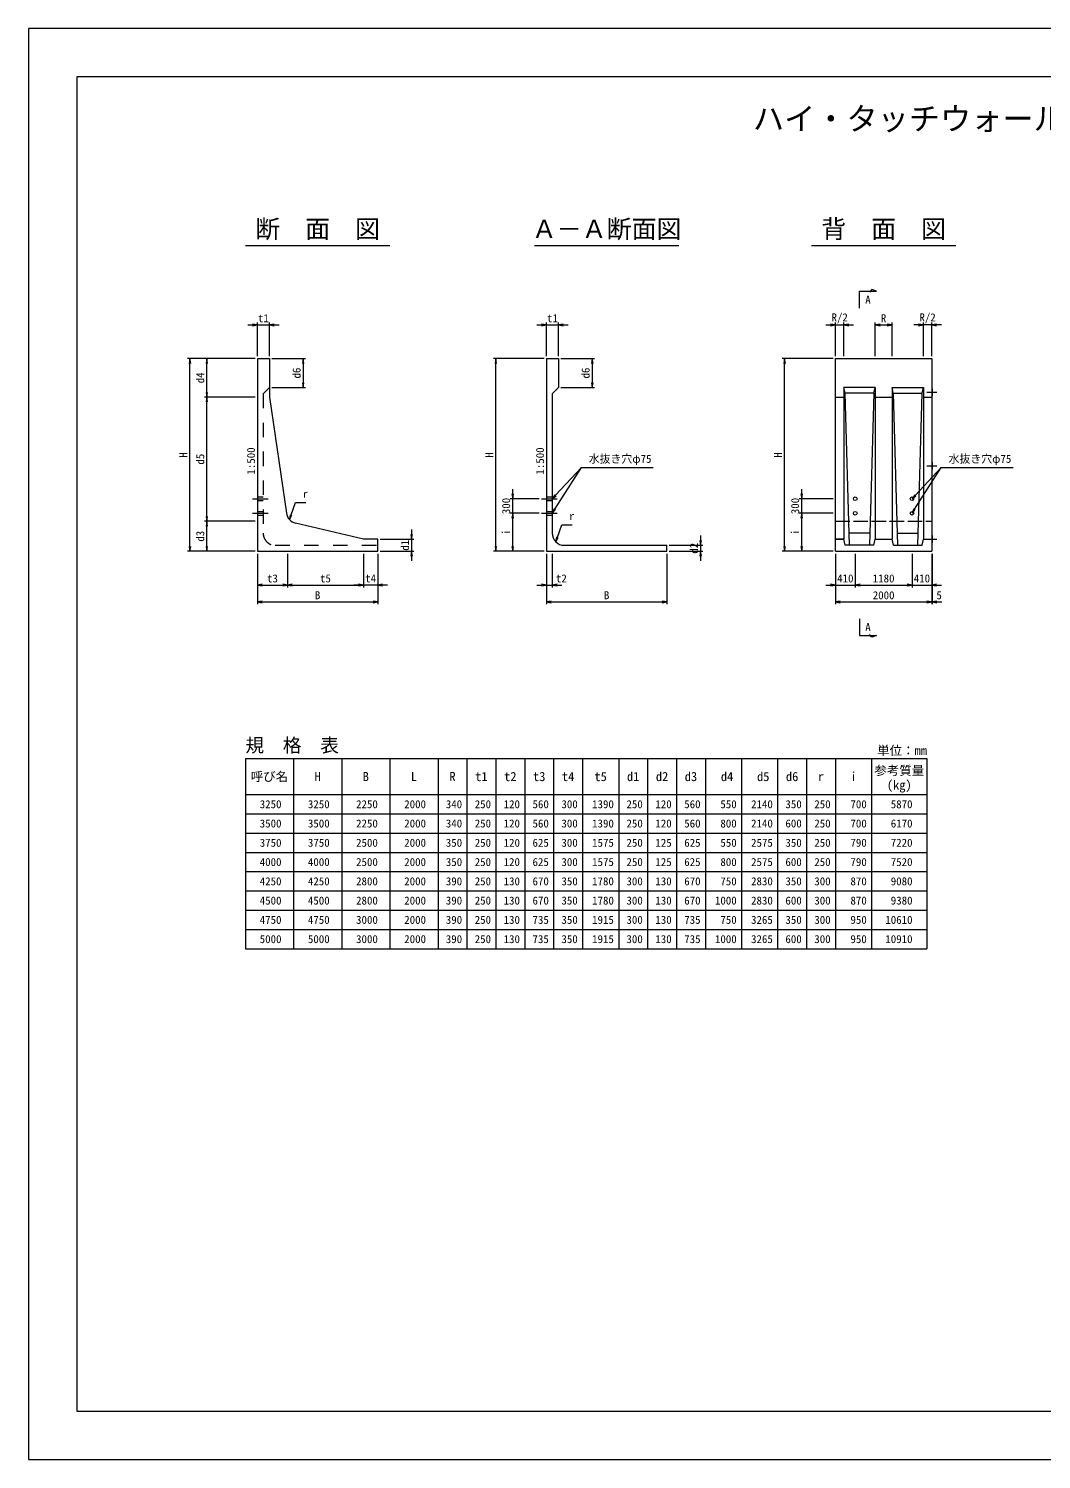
# Model space of a CAD drawing. Units: millimetres at full size. Extents: x 0 to 42050, y 0 to 29700.
# Drawn here: x 0 to 21025, y 0 to 29700 of the extents above; entities that cross this region are included whole.
import ezdxf
from ezdxf.enums import TextEntityAlignment as Align

# ---------------------------------------------------------------- set-up
doc = ezdxf.new("R2010")
doc.units = ezdxf.units.MM
doc.header["$LTSCALE"] = 50
for name, pattern in [('CHAIN', [18.5, 12, -1.5, 3.5, -1.5]), ('DASHED', [7.5, 6, -1.5]), ('DASHED_SPACED', [12, 6, -6])]:
    doc.linetypes.add(name, pattern=pattern)
for name, color, linetype, lineweight in [('D-BMK', 2, 'CHAIN', 13), ('D-MTR-FRAM', 7, 'Continuous', 13), ('D-MTR-LINE', 7, 'Continuous', 13), ('D-STR', 2, 'DASHED', 13), ('D-STR-DIM', 7, 'Continuous', 13), ('D-STR-STRn', 1, 'Continuous', 13), ('D-STR-TXT', 7, 'Continuous', 13), ('D-TTL', 2, 'Continuous', 13), ('D-TTL-TXT', 7, 'Continuous', 13)]:
    doc.layers.add(name, color=color, linetype=linetype, lineweight=lineweight)
doc.layers.add('D-MTR', color=7, linetype='Continuous')
doc.layers.add('D-MTR-TXT', color=7, linetype='Continuous')
doc.styles.add('ＭＳ ゴシック', font='')
doc.styles.get('ＭＳ ゴシック').set_extended_font_data('MS Gothic')

# ---------------------------------------------------------------- blocks, each defined once
blk = doc.blocks.new('open_arrow')
at = {"color": 0, "linetype": 'Continuous', "lineweight": -2}
blk.add_lwpolyline([(7.5, 1.25), (0, 0), (7.5, -1.25)], dxfattribs=at)

msp = doc.modelspace()

# ---------------------------------------------------------------- linework, layer by layer
at = {"layer": 'D-BMK'}
for p, q in [((18650, 22150), (18855, 22150)), ((18650, 20625), (18855, 20625)), ((4650, 19940), (4970, 19940)), ((10650, 19940), (10970, 19940)), ((4650, 19640), (4970, 19640)), ((10650, 19640), (10970, 19640)), ((18650, 19100), (18855, 19100))]:
    msp.add_line(p, q, dxfattribs=at)
at = {"layer": 'D-MTR-FRAM'}
for q in [(18650, 14550), (4500, 10600)]:
    msp.add_line((4500, 14550), q, dxfattribs=at)
at = {"layer": 'D-MTR-LINE'}
for p, q in [((5500, 14550), (5500, 10600)), ((6500, 14550), (6500, 10600)), ((7500, 14550), (7500, 10600)), ((8500, 14550), (8500, 10600)), ((9100, 14550), (9100, 10600)), ((9700, 14550), (9700, 10600)), ((10300, 14550), (10300, 10600)), ((10900, 14550), (10900, 10600)), ((11500, 14550), (11500, 10600)), ((12250, 14550), (12250, 10600)), ((12850, 14550), (12850, 10600)), ((13450, 14550), (13450, 10600)), ((14050, 14550), (14050, 10600)), ((14800, 14550), (14800, 10600)), ((15550, 14550), (15550, 10600)), ((16150, 14550), (16150, 10600)), ((16750, 14550), (16750, 10600)), ((17500, 14550), (17500, 10600)), ((18650, 14550), (18650, 10600)), ((4500, 13800), (18650, 13800)), ((4500, 13400), (18650, 13400)), ((4500, 13000), (18650, 13000)), ((4500, 12600), (18650, 12600)), ((4500, 12200), (18650, 12200)), ((4500, 11800), (18650, 11800)), ((4500, 11400), (18650, 11400)), ((4500, 11000), (18650, 11000)), ((4500, 10600), (18650, 10600))]:
    msp.add_line(p, q, dxfattribs=at)
at = {"layer": 'D-STR'}
msp.add_line((16750, 19475), (18750, 19475), dxfattribs=at)
at = {"layer": 'D-STR-DIM'}
for p, q in [((4550, 23550), (5200, 23550)), ((4750, 22900), (4750, 23600)), ((5000, 22900), (5000, 23600)), ((10550, 23550), (11200, 23550)), ((10750, 22900), (10750, 23600)), ((11000, 22900), (11000, 23600)), ((16550, 23550), (17125, 23550)), ((16750, 22900), (16750, 23600)), ((16925, 22900), (16925, 23600)), ((17575, 22900), (17575, 23600)), ((17575, 23550), (17925, 23550)), ((17925, 22900), (17925, 23600)), ((18950, 23550), (18375, 23550)), ((18575, 22900), (18575, 23600)), ((18750, 22900), (18750, 23600)), ((4700, 22850), (3300, 22850)), ((3350, 18850), (3350, 22850)), ((4700, 22850), (3650, 22850)), ((3700, 22050), (3700, 22850)), ((5050, 22850), (5750, 22850)), ((5700, 22850), (5700, 22250)), ((10700, 22850), (9650, 22850)), ((9700, 18850), (9700, 22850)), ((11050, 22850), (11750, 22850)), ((11700, 22850), (11700, 22250)), ((16700, 22850), (15645, 22850)), ((15695, 18850), (15695, 22850)), ((4700, 22050), (3650, 22050)), ((4700, 22050), (3650, 22050)), ((3700, 19475), (3700, 22050)), ((5050, 22250), (5750, 22250)), ((11050, 22250), (11750, 22250)), ((10600, 19940), (10000, 19940)), ((10050, 19440), (10050, 20140)), ((16700, 19940), (16000, 19940)), ((16050, 19440), (16050, 20140)), ((10600, 19640), (10000, 19640)), ((10600, 19640), (10000, 19640)), ((10050, 18850), (10050, 19640)), ((16700, 19640), (16000, 19640)), ((16700, 19640), (16000, 19640)), ((16050, 18850), (16050, 19640)), ((4700, 19475), (3650, 19475)), ((4700, 19475), (3650, 19475)), ((3700, 18850), (3700, 19475)), ((7300, 19100), (8000, 19100)), ((7950, 19300), (7950, 18650)), ((13950, 19175), (13950, 18650)), ((4700, 18850), (3300, 18850)), ((4700, 18850), (3650, 18850)), ((4750, 18800), (4750, 18100)), ((4750, 18800), (4750, 17750)), ((5375, 18800), (5375, 18100)), ((5375, 18800), (5375, 18100)), ((6950, 18800), (6950, 18100)), ((6950, 18800), (6950, 18100)), ((7250, 18800), (7250, 17750)), ((7250, 18800), (7250, 18100)), ((7300, 18850), (8000, 18850)), ((10700, 18850), (9650, 18850)), ((10700, 18850), (10000, 18850)), ((10750, 18800), (10750, 17750)), ((10750, 18800), (10750, 18100)), ((10870, 18800), (10870, 18100)), ((13250, 18800), (13250, 17750)), ((13300, 18975), (14000, 18975)), ((13300, 18850), (14000, 18850)), ((16700, 18850), (15645, 18850)), ((16700, 18850), (16000, 18850)), ((16750, 18800), (16750, 18100)), ((16750, 18800), (16750, 17750)), ((17160, 18800), (17160, 18100)), ((17160, 18800), (17160, 18100)), ((18340, 18800), (18340, 18100)), ((18340, 18800), (18340, 18100)), ((18750, 18800), (18750, 18100)), ((18750, 18800), (18750, 17750)), ((18750, 18800), (18750, 17750)), ((18755, 18800), (18755, 17750)), ((4750, 18150), (5375, 18150)), ((5375, 18150), (6950, 18150)), ((7450, 18150), (6750, 18150)), ((10550, 18150), (11070, 18150)), ((16550, 18150), (17360, 18150)), ((17160, 18150), (18340, 18150)), ((18140, 18150), (18950, 18150)), ((4750, 17800), (7250, 17800)), ((10750, 17800), (13250, 17800)), ((16750, 17800), (18750, 17800)), ((18550, 17800), (18955, 17800))]:
    msp.add_line(p, q, dxfattribs=at)
for points in [[(5413.47, 19510.18), (5447.67, 19604.15), (5540.85, 19860.18), (5756.59, 19860.18)], [(10943.22, 19048.22), (10977.43, 19142.19), (11070.61, 19398.22), (11286.35, 19398.22)]]:
    msp.add_lwpolyline(points, dxfattribs=at)
at = {"layer": 'D-STR-STRn'}
for p, q in [((4750, 22850), (4750, 18850)), ((4750, 22850), (5000, 22850)), ((5000, 22850), (5000, 22050)), ((10750, 22850), (10750, 18850)), ((10750, 22850), (11000, 22850)), ((11000, 22850), (11000, 22250)), ((16750, 22850), (18750, 22850)), ((16750, 18850), (16750, 22850)), ((18750, 22850), (18750, 18850)), ((5000, 22050), (5350.55, 19642.88)), ((11000, 22250), (10870, 22120)), ((10870, 22120), (10870, 19225)), ((16750, 22050), (16925, 22050)), ((17575, 22250), (16925, 22250)), ((16925, 22250), (16925, 19100)), ((16951, 22130), (16925, 22250)), ((17549, 22130), (16951, 22130)), ((17040.12, 18975), (16951, 22130)), ((17549, 22130), (17459.88, 18975)), ((17549, 22130), (17575, 22250)), ((17575, 22250), (17575, 19100)), ((17575, 22050), (17925, 22050)), ((17925, 22250), (18575, 22250)), ((17925, 22250), (17925, 19100)), ((17951, 22130), (17925, 22250)), ((17951, 22130), (18549, 22130)), ((17951, 22130), (18040.12, 18975)), ((18459.88, 18975), (18549, 22130)), ((18549, 22130), (18575, 22250)), ((18575, 22250), (18575, 19100)), ((18575, 22050), (18750, 22050)), ((18750, 22225), (18755, 22225)), ((18750, 22075), (18755, 22075)), ((18755, 22225), (18755, 22075)), ((18750, 20700), (18755, 20700)), ((18750, 20550), (18755, 20550)), ((18755, 20700), (18755, 20550)), ((6950, 19100), (5540.04, 19435.71)), ((7250, 19100), (6950, 19100)), ((7250, 18850), (7250, 19100)), ((16750, 19100), (16925, 19100)), ((16925, 19100), (16750, 19100)), ((16953, 18975), (16925, 19100)), ((17466.94, 19225), (17033.06, 19225)), ((17547, 18975), (17575, 19100)), ((17575, 19100), (17925, 19100)), ((17953, 18975), (17925, 19100)), ((18033.06, 19225), (18466.94, 19225)), ((18547, 18975), (18575, 19100)), ((18575, 19100), (18750, 19100)), ((18750, 19175), (18755, 19175)), ((18750, 19025), (18755, 19025)), ((18755, 19175), (18755, 19025)), ((4750, 18850), (7250, 18850)), ((10750, 18850), (13250, 18850)), ((11120, 18975), (13250, 18975)), ((13250, 18850), (13250, 18975)), ((16750, 18850), (18750, 18850)), ((17547, 18975), (16953, 18975)), ((17953, 18975), (18547, 18975))]:
    msp.add_line(p, q, dxfattribs=at)
at = {"layer": 'D-STR-STRn', "linetype": 'DASHED_SPACED'}
for p, q in [((5000, 22250), (4870, 22120)), ((4870, 22120), (4870, 19225)), ((4750, 19977.5), (4870, 19977.5)), ((4750, 19902.5), (4870, 19902.5)), ((10750, 19977.5), (10870, 19977.5)), ((10750, 19902.5), (10870, 19902.5)), ((4750, 19677.5), (4870, 19677.5)), ((4750, 19602.5), (4870, 19602.5)), ((10750, 19677.5), (10870, 19677.5)), ((10750, 19602.5), (10870, 19602.5)), ((5120, 18975), (7250, 18975))]:
    msp.add_line(p, q, dxfattribs=at)
at = {"layer": 'D-STR-STRn'}
for centre in [(17160, 19940), (18340, 19940), (17160, 19640), (18340, 19640)]:
    msp.add_circle(centre, 37.5, dxfattribs=at)
for centre, start, end in [((5597.94, 19678.91), 188.2858, 256.6075), ((11120, 19225), 180, 270)]:
    msp.add_arc(centre, 250, start, end, dxfattribs=at)
at = {"layer": 'D-STR-STRn', "linetype": 'DASHED_SPACED'}
msp.add_arc((5120, 19225), 250, 180, 270, dxfattribs=at)
at = {"layer": 'D-STR-TXT'}
for p, q in [((17506.03, 24284.2), (17457.82, 24226.75)), ((17506.03, 17065.8), (17457.82, 17123.25))]:
    msp.add_line(p, q, dxfattribs=at)
for points in [[(17250, 23900), (17250, 24250), (17600, 24250), (17506.03, 24284.2)], [(10870, 19640), (10923.97, 19724.19), (11476.76, 20586.5), (12967.24, 20586.5)], [(10870, 19940), (10938.43, 20012.92), (11476.76, 20586.5)], [(18340, 19640), (18393.97, 19724.19), (18946.76, 20586.5), (20437.24, 20586.5)], [(18340, 19940), (18408.43, 20012.92), (18946.76, 20586.5)], [(17250, 17450), (17250, 17100), (17600, 17100), (17506.03, 17065.8)]]:
    msp.add_lwpolyline(points, dxfattribs=at)
at = {"layer": 'D-TTL'}
for points in [[(0, 0), (42050, 0), (42050, 29700), (0, 29700)], [(1000, 1000), (41050, 1000), (41050, 28700), (1000, 28700)]]:
    msp.add_lwpolyline(points, close=True, dxfattribs=at)
at = {"layer": 'D-TTL-TXT'}
for p, q in [((4500, 25200), (7500, 25200)), ((10500, 25200), (13500, 25200)), ((16250, 25200), (19250, 25200))]:
    msp.add_line(p, q, dxfattribs=at)

# ---------------------------------------------------------------- block references
at = {"layer": 'D-STR-DIM', "xscale": 13.3, "yscale": 13.3}
for p, rotation in [((4750, 23550), 180), ((10750, 23550), 180), ((16750, 23550), 180), ((17925, 23550), 180), ((18575, 23550), 180), ((3350, 22850), 270), ((3700, 22850), 270), ((5700, 22850), 270), ((9700, 22850), 270), ((11700, 22850), 270), ((15695, 22850), 270), ((5700, 22250), 90), ((11700, 22250), 90), ((3700, 22050), 90), ((3700, 22050), 270), ((10050, 19940), 90), ((16050, 19940), 90), ((5413.47, 19510.18), 70), ((10050, 19640), 270), ((10050, 19640), 270), ((16050, 19640), 270), ((16050, 19640), 270), ((3700, 19475), 90), ((3700, 19475), 270), ((7950, 19100), 90), ((10943.22, 19048.22), 70), ((13950, 18975), 90), ((3350, 18850), 90), ((3700, 18850), 90), ((7950, 18850), 270), ((9700, 18850), 90), ((10050, 18850), 90), ((13950, 18850), 270), ((15695, 18850), 90), ((16050, 18850), 90), ((5375, 18150), 180), ((6950, 18150), 180), ((6950, 18150), 180), ((10750, 18150), 180), ((16750, 18150), 180), ((18340, 18150), 180), ((18340, 18150), 180), ((7250, 17800), 180), ((13250, 17800), 180), ((18750, 17800), 180), ((18750, 17800), 180)]:
    msp.add_blockref('open_arrow', p, dxfattribs=dict(at, rotation=rotation))
for p in [(5000, 23550), (11000, 23550), (16925, 23550), (17575, 23550), (18750, 23550), (4750, 18150), (5375, 18150), (7250, 18150), (10870, 18150), (17160, 18150), (17160, 18150), (18750, 18150), (4750, 17800), (10750, 17800), (16750, 17800), (18755, 17800)]:
    msp.add_blockref('open_arrow', p, dxfattribs=at)
at = {"layer": 'D-STR-TXT', "xscale": 13.3, "yscale": 13.3}
for p, rotation in [((10870, 19940), 46.8), ((18340, 19940), 46.8), ((10870, 19640), 57.3), ((18340, 19640), 57.3)]:
    msp.add_blockref('open_arrow', p, dxfattribs=dict(at, rotation=rotation))

# ---------------------------------------------------------------- texts
at = {"layer": 'D-MTR', "style": 'ＭＳ ゴシック'}
msp.add_text('規\u3000格\u3000表', height=284.8, dxfattribs=at).set_placement((4500, 14595.38), align=Align.BOTTOM_LEFT)
msp.add_text('単位：mm', height=189.9, dxfattribs=at).set_placement((18650, 14563.58), align=Align.BOTTOM_RIGHT)
at = {"layer": 'D-MTR-TXT', "style": 'ＭＳ ゴシック'}
for s, p in [('呼び名', (5000, 14175)), ('H', (6000, 14175)), ('B', (7000, 14175)), ('L', (8000, 14175)), ('R', (8800, 14175)), ('t1', (9400, 14175)), ('t2', (10000, 14175)), ('t3', (10600, 14175)), ('t4', (11200, 14175)), ('t5', (11875, 14175)), ('d1', (12550, 14175)), ('d2', (13150, 14175)), ('d3', (13750, 14175)), ('d4', (14500, 14175)), ('d5', (15250, 14175)), ('d6', (15850, 14175)), ('i', (17125, 14175)), ('参考質量', (18075, 14300)), ('r', (16450, 14175)), ('(kg)', (18075, 14000))]:
    msp.add_text(s, height=189.9, dxfattribs=at).set_placement(p, align=Align.MIDDLE_CENTER)
for s, p in [('3250', (5250, 13600)), ('3250', (6250, 13600)), ('2250', (7250, 13600)), ('2000', (8250, 13600)), ('340', (9000, 13600)), ('250', (9600, 13600)), ('120', (10200, 13600)), ('560', (10800, 13600)), ('300', (11400, 13600)), ('1390', (12150, 13600)), ('250', (12750, 13600)), ('120', (13350, 13600)), ('560', (13950, 13600)), ('550', (14700, 13600)), ('2140', (15450, 13600)), ('350', (16050, 13600)), ('250', (16650, 13600)), ('700', (17400, 13600)), ('5870', (18350, 13600)), ('3500', (5250, 13200)), ('3500', (6250, 13200)), ('2250', (7250, 13200)), ('2000', (8250, 13200)), ('340', (9000, 13200)), ('250', (9600, 13200)), ('120', (10200, 13200)), ('560', (10800, 13200)), ('300', (11400, 13200)), ('1390', (12150, 13200)), ('250', (12750, 13200)), ('120', (13350, 13200)), ('560', (13950, 13200)), ('800', (14700, 13200)), ('2140', (15450, 13200)), ('600', (16050, 13200)), ('250', (16650, 13200)), ('700', (17400, 13200)), ('6170', (18350, 13200)), ('3750', (5250, 12800)), ('3750', (6250, 12800)), ('2500', (7250, 12800)), ('2000', (8250, 12800)), ('350', (9000, 12800)), ('250', (9600, 12800)), ('120', (10200, 12800)), ('625', (10800, 12800)), ('300', (11400, 12800)), ('1575', (12150, 12800)), ('250', (12750, 12800)), ('125', (13350, 12800)), ('625', (13950, 12800)), ('550', (14700, 12800)), ('2575', (15450, 12800)), ('350', (16050, 12800)), ('250', (16650, 12800)), ('790', (17400, 12800)), ('7220', (18350, 12800)), ('4000', (5250, 12400)), ('4000', (6250, 12400)), ('2500', (7250, 12400)), ('2000', (8250, 12400)), ('350', (9000, 12400)), ('250', (9600, 12400)), ('120', (10200, 12400)), ('625', (10800, 12400)), ('300', (11400, 12400)), ('1575', (12150, 12400)), ('250', (12750, 12400)), ('125', (13350, 12400)), ('625', (13950, 12400)), ('800', (14700, 12400)), ('2575', (15450, 12400)), ('600', (16050, 12400)), ('250', (16650, 12400)), ('790', (17400, 12400)), ('7520', (18350, 12400)), ('4250', (5250, 12000)), ('4250', (6250, 12000)), ('2800', (7250, 12000)), ('2000', (8250, 12000)), ('390', (9000, 12000)), ('250', (9600, 12000)), ('130', (10200, 12000)), ('670', (10800, 12000)), ('350', (11400, 12000)), ('1780', (12150, 12000)), ('300', (12750, 12000)), ('130', (13350, 12000)), ('670', (13950, 12000)), ('750', (14700, 12000)), ('2830', (15450, 12000)), ('350', (16050, 12000)), ('300', (16650, 12000)), ('870', (17400, 12000)), ('9080', (18350, 12000)), ('4500', (5250, 11600)), ('4500', (6250, 11600)), ('2800', (7250, 11600)), ('2000', (8250, 11600)), ('390', (9000, 11600)), ('250', (9600, 11600)), ('130', (10200, 11600)), ('670', (10800, 11600)), ('350', (11400, 11600)), ('1780', (12150, 11600)), ('300', (12750, 11600)), ('130', (13350, 11600)), ('670', (13950, 11600)), ('1000', (14700, 11600)), ('2830', (15450, 11600)), ('600', (16050, 11600)), ('300', (16650, 11600)), ('870', (17400, 11600)), ('9380', (18350, 11600)), ('4750', (5250, 11200)), ('4750', (6250, 11200)), ('3000', (7250, 11200)), ('2000', (8250, 11200)), ('390', (9000, 11200)), ('250', (9600, 11200)), ('130', (10200, 11200)), ('735', (10800, 11200)), ('350', (11400, 11200)), ('1915', (12150, 11200)), ('300', (12750, 11200)), ('130', (13350, 11200)), ('735', (13950, 11200)), ('750', (14700, 11200)), ('3265', (15450, 11200)), ('350', (16050, 11200)), ('300', (16650, 11200)), ('950', (17400, 11200)), ('10610', (18350, 11200)), ('5000', (5250, 10800)), ('5000', (6250, 10800)), ('3000', (7250, 10800)), ('2000', (8250, 10800)), ('390', (9000, 10800)), ('250', (9600, 10800)), ('130', (10200, 10800)), ('735', (10800, 10800)), ('350', (11400, 10800)), ('1915', (12150, 10800)), ('300', (12750, 10800)), ('130', (13350, 10800)), ('735', (13950, 10800)), ('1000', (14700, 10800)), ('3265', (15450, 10800)), ('600', (16050, 10800)), ('300', (16650, 10800)), ('950', (17400, 10800)), ('10910', (18350, 10800))]:
    msp.add_text(s, height=166.1, dxfattribs=at).set_placement(p, align=Align.MIDDLE_RIGHT)
at = {"layer": 'D-STR-DIM', "style": 'ＭＳ ゴシック'}
for s, p in [('t1', (4875, 23687.5)), ('t1', (10875, 23687.5)), ('R/2', (16837.5, 23706.15)), ('R', (17750, 23687.5)), ('R/2', (18662.5, 23706.15)), ('t3', (5062.5, 18287.5)), ('t5', (6162.5, 18287.5)), ('t4', (7100, 18287.5)), ('t2', (11060, 18287.5)), ('410', (16955, 18287.5)), ('1180', (17750, 18287.5)), ('410', (18545, 18287.5)), ('B', (6000, 17937.5)), ('B', (12000, 17937.5)), ('2000', (17750, 17937.5)), ('5', (18902.5, 17937.5))]:
    msp.add_text(s, height=166.1, dxfattribs=at).set_placement(p, align=Align.MIDDLE_CENTER)
for s, p in [('d6', (5562.5, 22550)), ('d6', (11562.5, 22550)), ('d4', (3562.5, 22450)), ('H', (3212.5, 20850)), ('d5', (3562.5, 20762.5)), ('H', (9562.5, 20850)), ('H', (15557.5, 20850)), ('300', (9912.5, 19790)), ('300', (15912.5, 19790)), ('d3', (3562.5, 19162.5)), ('d1', (7812.5, 18975)), ('i', (9912.5, 19245)), ('d2', (13812.5, 18912.5)), ('i', (15912.5, 19245))]:
    msp.add_text(s, height=166.1, rotation=90, dxfattribs=at).set_placement(p, align=Align.MIDDLE_CENTER)
for p in [(5690.85, 19910.18), (11220.61, 19448.22)]:
    msp.add_text('r', height=166.1, dxfattribs=at).set_placement(p, align=Align.BOTTOM_LEFT)
at = {"layer": 'D-STR-TXT', "style": 'ＭＳ ゴシック'}
for p in [(17425, 24075), (17425, 17276.78)]:
    msp.add_text('A', height=166.1, dxfattribs=at).set_placement(p, align=Align.MIDDLE_CENTER)
for p in [(4750, 20725), (10750, 20725)]:
    msp.add_text('1:500', height=166.1, rotation=90, dxfattribs=at).set_placement(p, align=Align.BOTTOM_CENTER)
for p in [(11626.76, 20636.5), (19096.76, 20636.5)]:
    msp.add_text('水抜き穴φ75', height=166.1, dxfattribs=at).set_placement(p, align=Align.BOTTOM_LEFT)
at = {"layer": 'D-TTL-TXT', "style": 'ＭＳ ゴシック'}
for s, height, p in [('ハイ・タッチウォール （大臣認定擁壁）', 474.7, (21025, 27450)), ('断\u3000面\u3000図', 379.8, (6000, 25237.5)), ('Ａ－Ａ断面図', 379.8, (12000, 25237.5)), ('背\u3000面\u3000図', 379.8, (17750, 25237.5))]:
    msp.add_text(s, height=height, dxfattribs=at).set_placement(p, align=Align.BOTTOM_CENTER)

doc.saveas('drawing.dxf')
